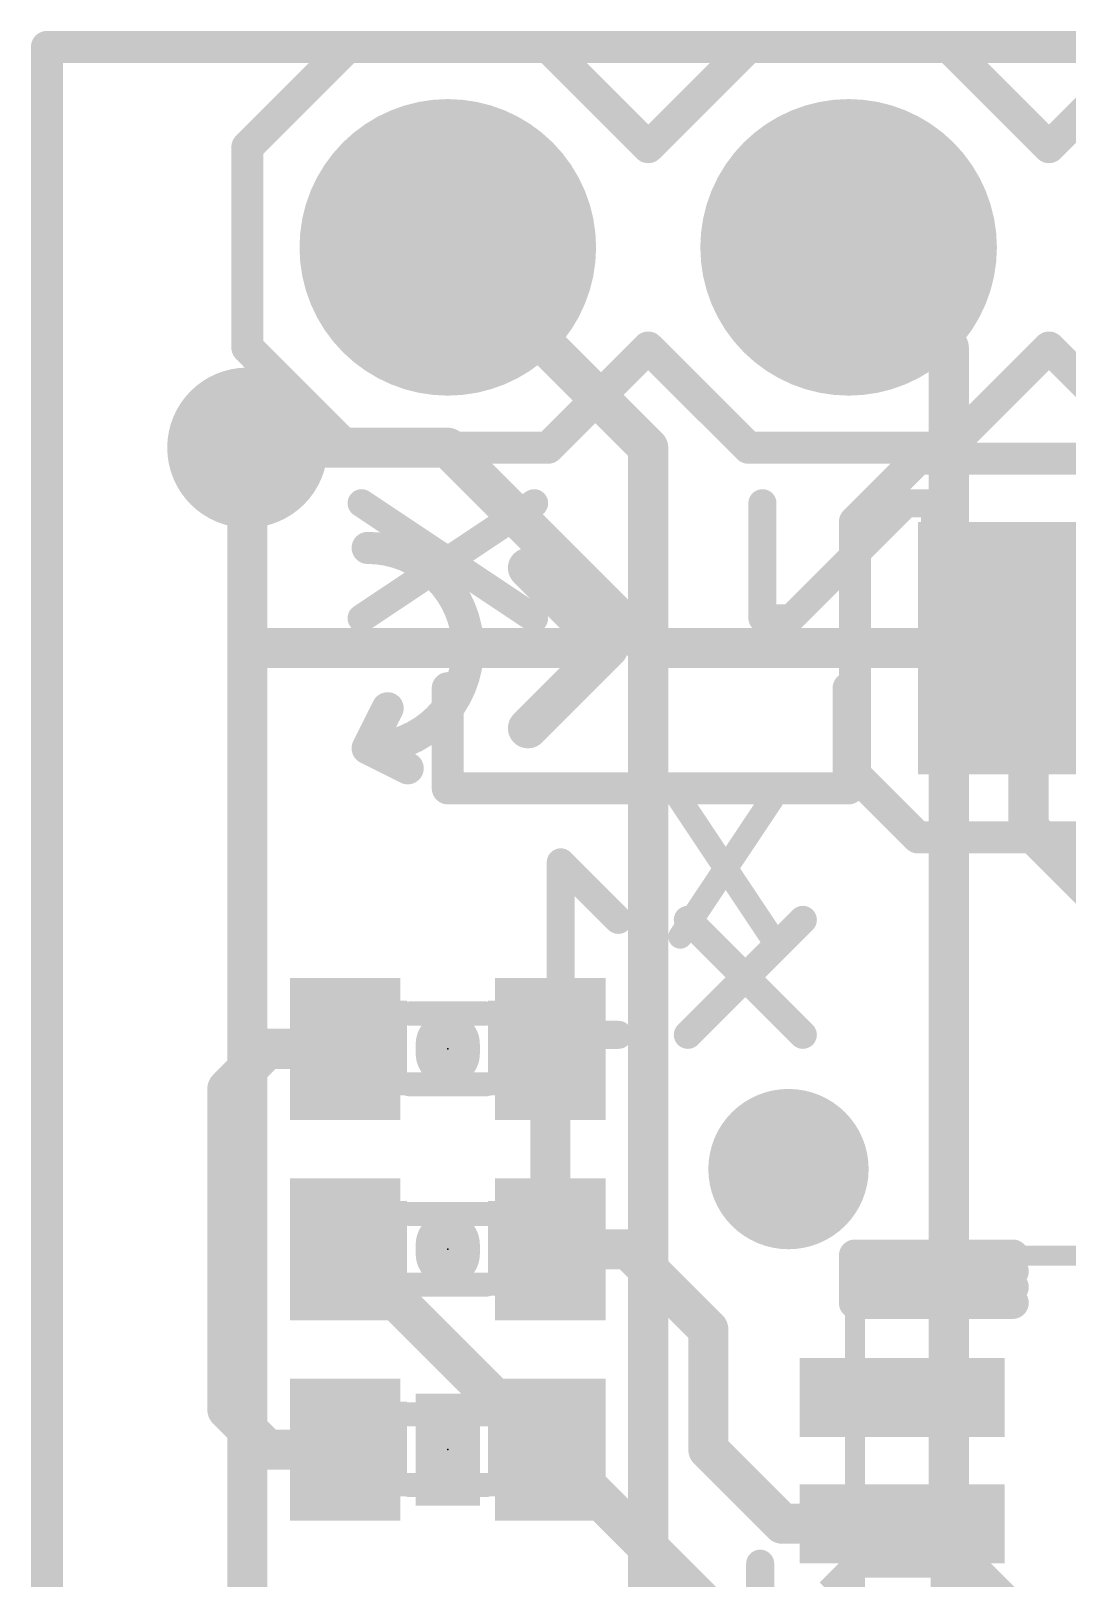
# Model space of a CAD drawing. Extents: x -0.1 to 16.2, y -0.1 to 27.9.
# Drawn here: x -0.1 to 6.46, y 8.08 to 17.88 of the extents above; entities that cross this region are included whole.
import ezdxf

# ---------------------------------------------------------------- set-up
doc = ezdxf.new("R2010")
doc.units = 0
for name, color, linetype in [('1', 12, 'CONTINUOUS'), ('16', 132, 'CONTINUOUS'), ('17', 110, 'CONTINUOUS'), ('18', 110, 'CONTINUOUS'), ('20', 53, 'CONTINUOUS'), ('21', 41, 'CONTINUOUS'), ('22', 40, 'CONTINUOUS'), ('23', 53, 'CONTINUOUS'), ('51', 53, 'CONTINUOUS')]:
    doc.layers.add(name, color=color, linetype=linetype)

# ---------------------------------------------------------------- blocks, each defined once
blk = doc.blocks.new('RECT')
blk.add_solid([(-0.5, -0.5), (0.5, -0.5), (-0.5, 0.5), (0.5, 0.5)])
blk = doc.blocks.new('ROUNDP')
at = {"const_width": 0.5}
blk.add_lwpolyline([(0, -0.25, 1), (0, 0.25, 1), (0, -0.25)], format="xyb", dxfattribs=at)
blk = doc.blocks.new('ROUNDV')
at = {"const_width": 0.5}
blk.add_lwpolyline([(0, -0.25, 1), (0, 0.25, 1), (0, -0.25)], format="xyb", dxfattribs=at)

msp = doc.modelspace()

# ---------------------------------------------------------------- linework, layer by layer
at = {"layer": '1'}
for points, const_width in [([(0, 17.78), (15.24, 17.78)], 0.2032), ([(0, 0), (0, 17.78)], 0.2032), ([(1.27, 15.24), (2.54, 15.24)], 0.254), ([(2.54, 15.24), (3.81, 13.97)], 0.254), ([(3.81, 13.97), (6.22, 13.97)], 0.254), ([(6.22, 13.97), (6.22, 12.83)], 0.254), ([(6.22, 12.83), (6.97, 12.08)], 0.254), ([(1.143, 11.176), (1.397, 11.43)], 0.254), ([(1.397, 11.43), (1.89, 11.43)], 0.254), ([(3.19, 10.16), (3.19, 11.43)], 0.254), ([(1.143, 9.144), (1.143, 11.176)], 0.254), ([(3.16, 8.89), (1.89, 10.16)], 0.254), ([(3.683, 10.16), (3.19, 10.16)], 0.254), ([(4.191, 9.652), (3.683, 10.16)], 0.254), ([(4.191, 9.652), (4.191, 8.89)], 0.254), ([(1.397, 8.89), (1.143, 9.144)], 0.254), ([(1.89, 8.89), (1.397, 8.89)], 0.254), ([(3.19, 8.89), (3.16, 8.89)], 0.254), ([(3.19, 8.89), (4.46, 7.62)], 0.254), ([(4.191, 8.89), (4.661, 8.42)], 0.254), ([(4.661, 8.42), (5.42, 8.42)], 0.254)]:
    msp.add_lwpolyline(points, dxfattribs=dict(at, const_width=const_width))
for points, const_width in [([(0, 17.8308, 1), (0, 17.7292)], 0.1016), ([(0.0508, 17.78, 1), (-0.0508, 17.78)], 0.1016), ([(1.27, 15.3035, 1), (1.27, 15.1765)], 0.127), ([(2.5849, 15.2849, 1), (2.4951, 15.1951)], 0.127), ([(2.54, 15.1765, 1), (2.54, 15.3035)], 0.127), ([(3.81, 14.0335, 1), (3.81, 13.9065)], 0.127), ([(3.7651, 13.9251, 1), (3.8549, 14.0149)], 0.127), ([(6.2835, 13.97, 1), (6.1565, 13.97)], 0.127), ([(6.22, 13.9065, 1), (6.22, 14.0335)], 0.127), ([(6.2649, 12.8749, 1), (6.1751, 12.7851)], 0.127), ([(6.1565, 12.83, 1), (6.2835, 12.83)], 0.127), ([(1.397, 11.4935, 1), (1.397, 11.3665)], 0.127), ([(1.4419, 11.3851, 1), (1.3521, 11.4749)], 0.127), ([(1.89, 11.3665, 1), (1.89, 11.4935)], 0.127), ([(3.2535, 11.43, 1), (3.1265, 11.43)], 0.127), ([(1.2065, 11.176, 1), (1.0795, 11.176)], 0.127), ([(1.0981, 11.2209, 1), (1.1879, 11.1311)], 0.127), ([(1.9349, 10.2049, 1), (1.8451, 10.1151)], 0.127), ([(3.19, 10.2235, 1), (3.19, 10.0965)], 0.127), ([(3.1265, 10.16, 1), (3.2535, 10.16)], 0.127), ([(3.7279, 10.2049, 1), (3.6381, 10.1151)], 0.127), ([(3.683, 10.0965, 1), (3.683, 10.2235)], 0.127), ([(4.2545, 9.652, 1), (4.1275, 9.652)], 0.127), ([(4.1461, 9.6071, 1), (4.2359, 9.6969)], 0.127), ([(1.1879, 9.1889, 1), (1.0981, 9.0991)], 0.127), ([(1.0795, 9.144, 1), (1.2065, 9.144)], 0.127), ([(1.397, 8.9535, 1), (1.397, 8.8265)], 0.127), ([(1.3521, 8.8451, 1), (1.4419, 8.9349)], 0.127), ([(1.89, 8.8265, 1), (1.89, 8.9535)], 0.127), ([(3.16, 8.9535, 1), (3.16, 8.8265)], 0.127), ([(3.1151, 8.8451, 1), (3.2049, 8.9349)], 0.127), ([(3.2349, 8.9349, 1), (3.1451, 8.8451)], 0.127), ([(3.19, 8.8265, 1), (3.19, 8.9535)], 0.127), ([(4.2359, 8.9349, 1), (4.1461, 8.8451)], 0.127), ([(4.1275, 8.89, 1), (4.2545, 8.89)], 0.127), ([(4.661, 8.4835, 1), (4.661, 8.3565)], 0.127), ([(5.42, 8.3565, 1), (5.42, 8.4835)], 0.127), ([(4.6161, 8.3751, 1), (4.7059, 8.4649)], 0.127)]:
    msp.add_lwpolyline(points, format="xyb", dxfattribs=dict(at, const_width=const_width))
at = {"layer": '16'}
for points, const_width in [([(0, 17.78), (15.24, 17.78)], 0.2032), ([(0, 0), (0, 17.78)], 0.2032), ([(3.81, 15.24), (2.54, 16.51)], 0.254), ([(5.715, 15.875), (5.08, 16.51)], 0.254), ([(5.715, 8.255), (5.715, 15.875)], 0.254), ([(1.27, 2.54), (1.27, 15.24)], 0.254), ([(3.81, 6.35), (3.81, 15.24)], 0.254), ([(6.985, 6.985), (5.715, 8.255)], 0.254)]:
    msp.add_lwpolyline(points, dxfattribs=dict(at, const_width=const_width))
for points, const_width in [([(0, 17.8308, 1), (0, 17.7292)], 0.1016), ([(0.0508, 17.78, 1), (-0.0508, 17.78)], 0.1016), ([(2.5849, 16.5549, 1), (2.4951, 16.4651)], 0.127), ([(5.1249, 16.5549, 1), (5.0351, 16.4651)], 0.127), ([(5.7785, 15.875, 1), (5.6515, 15.875)], 0.127), ([(5.6701, 15.8301, 1), (5.7599, 15.9199)], 0.127), ([(1.3335, 15.24, 1), (1.2065, 15.24)], 0.127), ([(3.8735, 15.24, 1), (3.7465, 15.24)], 0.127), ([(3.7651, 15.1951, 1), (3.8549, 15.2849)], 0.127), ([(5.7599, 8.2999, 1), (5.6701, 8.2101)], 0.127), ([(5.6515, 8.255, 1), (5.7785, 8.255)], 0.127)]:
    msp.add_lwpolyline(points, format="xyb", dxfattribs=dict(at, const_width=const_width))
at = {"layer": '20', "const_width": 0.2032}
for points in [[(15.24, 17.78), (0, 17.78)], [(0, 17.78), (0, 0)]]:
    msp.add_lwpolyline(points, dxfattribs=at)
at = {"layer": '20', "const_width": 0.1016}
for points in [[(0, 17.8308, 1), (0, 17.7292)], [(0.0508, 17.78, 1), (-0.0508, 17.78)]]:
    msp.add_lwpolyline(points, format="xyb", dxfattribs=at)
at = {"layer": '21'}
for points, const_width in [([(1.27, 17.145), (1.905, 17.78)], 0.2032), ([(1.905, 17.78), (3.175, 17.78)], 0.2032), ([(3.175, 17.78), (3.81, 17.145)], 0.2032), ([(3.81, 17.145), (4.445, 17.78)], 0.2032), ([(4.445, 17.78), (5.715, 17.78)], 0.2032), ([(6.35, 17.145), (5.715, 17.78)], 0.2032), ([(6.35, 17.145), (6.985, 17.78)], 0.2032), ([(1.27, 15.875), (1.27, 17.145)], 0.2032), ([(1.905, 15.24), (1.27, 15.875)], 0.2032), ([(3.81, 15.875), (3.175, 15.24)], 0.2032), ([(4.445, 15.24), (3.81, 15.875)], 0.2032), ([(5.715, 15.24), (6.35, 15.875)], 0.2032), ([(6.985, 15.24), (6.35, 15.875)], 0.2032), ([(3.175, 15.24), (1.905, 15.24)], 0.2032), ([(5.715, 15.24), (4.445, 15.24)], 0.2032), ([(5.52, 15.17), (5.12, 14.77)], 0.2032), ([(6.62, 15.17), (5.52, 15.17)], 0.2032), ([(5.12, 14.77), (5.12, 13.17)], 0.2032), ([(3.556, 13.97), (3.048, 14.478)], 0.254), ([(1.397, 13.97), (3.556, 13.97)], 0.254), ([(3.556, 13.97), (3.048, 13.462)], 0.254), ([(2.032, 13.335), (2.159, 13.589)], 0.2032), ([(2.032, 13.335), (2.286, 13.208)], 0.2032), ([(5.12, 13.17), (5.52, 12.77)], 0.2032), ([(4.0132, 13.0055), (4.5894, 12.1412)], 0.1524), ([(4.5894, 13.0055), (4.0132, 12.1412)], 0.1524), ([(5.52, 12.77), (6.62, 12.77)], 0.2032), ([(2.54, 11.3995), (2.54, 11.4605)], 0.4064), ([(2.54, 10.1295), (2.54, 10.1905)], 0.4064), ([(5.12, 10.02), (5.12, 10.12)], 0.2032), ([(5.12, 10.12), (6.12, 10.12)], 0.2032), ([(5.12, 9.92), (5.12, 10.02)], 0.2032), ([(5.12, 10.02), (6.12, 10.02)], 0.2032), ([(5.12, 9.82), (5.12, 9.92)], 0.2032), ([(5.12, 9.92), (6.12, 9.92)], 0.2032), ([(5.12, 9.82), (6.12, 9.82)], 0.2032)]:
    msp.add_lwpolyline(points, dxfattribs=dict(at, const_width=const_width))
for points, const_width in [([(1.905, 17.8308, 1), (1.905, 17.7292)], 0.1016), ([(1.9409, 17.7441, 1), (1.8691, 17.8159)], 0.1016), ([(3.2109, 17.8159, 1), (3.1391, 17.7441)], 0.1016), ([(3.175, 17.7292, 1), (3.175, 17.8308)], 0.1016), ([(4.445, 17.8308, 1), (4.445, 17.7292)], 0.1016), ([(4.4809, 17.7441, 1), (4.4091, 17.8159)], 0.1016), ([(5.7509, 17.8159, 1), (5.6791, 17.7441)], 0.1016), ([(5.715, 17.7292, 1), (5.715, 17.8308)], 0.1016), ([(1.3208, 17.145, 1), (1.2192, 17.145)], 0.1016), ([(1.2341, 17.1809, 1), (1.3059, 17.1091)], 0.1016), ([(3.7741, 17.1809, 1), (3.8459, 17.1091)], 0.1016), ([(3.7741, 17.1091, 1), (3.8459, 17.1809)], 0.1016), ([(6.3141, 17.1809, 1), (6.3859, 17.1091)], 0.1016), ([(6.3141, 17.1091, 1), (6.3859, 17.1809)], 0.1016), ([(1.3059, 15.9109, 1), (1.2341, 15.8391)], 0.1016), ([(1.2192, 15.875, 1), (1.3208, 15.875)], 0.1016), ([(3.8459, 15.9109, 1), (3.7741, 15.8391)], 0.1016), ([(3.8459, 15.8391, 1), (3.7741, 15.9109)], 0.1016), ([(6.3859, 15.9109, 1), (6.3141, 15.8391)], 0.1016), ([(6.3859, 15.8391, 1), (6.3141, 15.9109)], 0.1016), ([(1.905, 15.2908, 1), (1.905, 15.1892)], 0.1016), ([(1.8691, 15.2041, 1), (1.9409, 15.2759)], 0.1016), ([(3.1391, 15.2759, 1), (3.2109, 15.2041)], 0.1016), ([(3.175, 15.1892, 1), (3.175, 15.2908)], 0.1016), ([(4.445, 15.2908, 1), (4.445, 15.1892)], 0.1016), ([(4.4091, 15.2041, 1), (4.4809, 15.2759)], 0.1016), ([(5.6791, 15.2759, 1), (5.7509, 15.2041)], 0.1016), ([(5.715, 15.1892, 1), (5.715, 15.2908)], 0.1016), ([(5.52, 15.2208, 1), (5.52, 15.1192)], 0.1016), ([(5.5559, 15.1341, 1), (5.4841, 15.2059)], 0.1016), ([(5.1708, 14.77, 1), (5.0692, 14.77)], 0.1016), ([(5.0841, 14.8059, 1), (5.1559, 14.7341)], 0.1016), ([(2.032, 13.335, 1), (2.032, 14.605)], 0.2032), ([(2.032, 14.6558, 1), (2.032, 14.5542)], 0.1016), ([(3.0929, 14.5229, 1), (3.0031, 14.4331)], 0.127), ([(1.397, 14.0335, 1), (1.397, 13.9065)], 0.127), ([(3.6009, 13.9251, 1), (3.5111, 14.0149)], 0.127), ([(3.5111, 13.9251, 1), (3.6009, 14.0149)], 0.127), ([(3.556, 13.9065, 1), (3.556, 14.0335)], 0.127), ([(2.2044, 13.5663, 1), (2.1136, 13.6117)], 0.1016), ([(3.0031, 13.5069, 1), (3.0929, 13.4171)], 0.127), ([(2.032, 13.3858, 1), (2.032, 13.2842)], 0.1016), ([(2.0547, 13.3804, 1), (2.0093, 13.2896)], 0.1016), ([(1.9866, 13.3577, 1), (2.0774, 13.3123)], 0.1016), ([(2.2633, 13.1626, 1), (2.3087, 13.2534)], 0.1016), ([(5.1559, 13.2059, 1), (5.0841, 13.1341)], 0.1016), ([(5.0692, 13.17, 1), (5.1708, 13.17)], 0.1016), ([(4.0449, 13.0267, 1), (3.9815, 12.9844)], 0.0762), ([(4.6211, 12.9844, 1), (4.5577, 13.0267)], 0.0762), ([(5.52, 12.8208, 1), (5.52, 12.7192)], 0.1016), ([(5.4841, 12.7341, 1), (5.5559, 12.8059)], 0.1016), ([(3.9815, 12.1623, 1), (4.0449, 12.1201)], 0.0762), ([(4.5577, 12.1201, 1), (4.6211, 12.1623)], 0.0762), ([(2.6416, 11.4605, 1), (2.4384, 11.4605)], 0.2032), ([(2.4384, 11.3995, 1), (2.6416, 11.3995)], 0.2032), ([(2.6416, 10.1905, 1), (2.4384, 10.1905)], 0.2032), ([(2.4384, 10.1295, 1), (2.6416, 10.1295)], 0.2032), ([(5.1708, 10.12, 1), (5.0692, 10.12)], 0.1016), ([(5.12, 10.1708, 1), (5.12, 10.0692)], 0.1016), ([(6.12, 10.0692, 1), (6.12, 10.1708)], 0.1016), ([(5.1708, 10.02, 1), (5.0692, 10.02)], 0.1016), ([(5.12, 10.0708, 1), (5.12, 9.9692)], 0.1016), ([(6.12, 9.9692, 1), (6.12, 10.0708)], 0.1016), ([(5.0692, 10.02, 1), (5.1708, 10.02)], 0.1016), ([(5.1708, 9.92, 1), (5.0692, 9.92)], 0.1016), ([(5.12, 9.9708, 1), (5.12, 9.8692)], 0.1016), ([(6.12, 9.8692, 1), (6.12, 9.9708)], 0.1016), ([(5.0692, 9.92, 1), (5.1708, 9.92)], 0.1016), ([(5.12, 9.8708, 1), (5.12, 9.7692)], 0.1016), ([(6.12, 9.7692, 1), (6.12, 9.8708)], 0.1016), ([(5.0692, 9.82, 1), (5.1708, 9.82)], 0.1016)]:
    msp.add_lwpolyline(points, format="xyb", dxfattribs=dict(at, const_width=const_width))
at = {"layer": '22'}
for points, const_width in [([(3.087, 14.1595), (1.9939, 14.8883)], 0.1778), ([(3.087, 14.8883), (1.9939, 14.1595)], 0.1778), ([(4.5339, 14.1595), (4.5339, 14.8883)], 0.1778), ([(5.4448, 14.8883), (4.7161, 14.1595)], 0.1778), ([(5.627, 14.8883), (5.4448, 14.8883)], 0.1778), ([(5.627, 14.1595), (5.627, 14.8883)], 0.1778), ([(4.7161, 14.1595), (4.5339, 14.1595)], 0.1778), ([(2.54, 13.716), (2.54, 13.081)], 0.2032), ([(5.08, 13.716), (5.08, 13.081)], 0.2032), ([(5.08, 13.081), (2.54, 13.081)], 0.2032), ([(3.6205, 12.2477), (3.2561, 12.612)], 0.1778), ([(3.2561, 12.612), (3.2561, 11.5189)], 0.1778), ([(4.7899, 12.2477), (4.0611, 11.5189)], 0.1778), ([(4.7899, 11.5189), (4.0611, 12.2477)], 0.1778), ([(3.6205, 11.5189), (2.8917, 11.5189)], 0.1778), ([(3.7909, 7.9848), (3.7909, 8.167)], 0.1778), ([(4.5196, 8.167), (4.5196, 7.9848)], 0.1778), ([(5.1425, 8.167), (4.9603, 7.9848)], 0.1778), ([(5.689, 8.167), (5.1425, 8.167)], 0.1778), ([(5.689, 7.0739), (5.689, 8.167)], 0.1778)]:
    msp.add_lwpolyline(points, dxfattribs=dict(at, const_width=const_width))
for points, const_width in [([(2.0186, 14.9252, 1), (1.9692, 14.8513)], 0.0889), ([(3.1117, 14.8513, 1), (3.0624, 14.9252)], 0.0889), ([(4.5784, 14.8883, 1), (4.4894, 14.8883)], 0.0889), ([(5.4448, 14.9327, 1), (5.4448, 14.8438)], 0.0889), ([(5.4763, 14.8568, 1), (5.4134, 14.9197)], 0.0889), ([(5.6715, 14.8883, 1), (5.5826, 14.8883)], 0.0889), ([(5.627, 14.8438, 1), (5.627, 14.9327)], 0.0889), ([(1.9692, 14.1965, 1), (2.0186, 14.1225)], 0.0889), ([(3.0624, 14.1225, 1), (3.1117, 14.1965)], 0.0889), ([(4.5339, 14.204, 1), (4.5339, 14.1151)], 0.0889), ([(4.6847, 14.1909, 1), (4.7475, 14.1281)], 0.0889), ([(4.7161, 14.1151, 1), (4.7161, 14.204)], 0.0889), ([(4.4894, 14.1595, 1), (4.5784, 14.1595)], 0.0889), ([(5.5826, 14.1595, 1), (5.6715, 14.1595)], 0.0889), ([(2.5908, 13.716, 1), (2.4892, 13.716)], 0.1016), ([(5.1308, 13.716, 1), (5.0292, 13.716)], 0.1016), ([(2.54, 13.1318, 1), (2.54, 13.0302)], 0.1016), ([(5.08, 13.0302, 1), (5.08, 13.1318)], 0.1016), ([(2.4892, 13.081, 1), (2.5908, 13.081)], 0.1016), ([(5.0292, 13.081, 1), (5.1308, 13.081)], 0.1016), ([(3.2876, 12.6435, 1), (3.2247, 12.5806)], 0.0889), ([(3.3006, 12.612, 1), (3.2117, 12.612)], 0.0889), ([(3.5891, 12.2162, 1), (3.6519, 12.2791)], 0.0889), ([(4.0926, 12.2791, 1), (4.0297, 12.2162)], 0.0889), ([(4.8213, 12.2162, 1), (4.7585, 12.2791)], 0.0889), ([(2.8917, 11.5633, 1), (2.8917, 11.4745)], 0.0889), ([(3.6205, 11.4745, 1), (3.6205, 11.5633)], 0.0889), ([(4.0297, 11.5503, 1), (4.0926, 11.4875)], 0.0889), ([(4.7585, 11.4875, 1), (4.8213, 11.5503)], 0.0889), ([(3.2117, 11.5189, 1), (3.3006, 11.5189)], 0.0889), ([(3.8353, 8.167, 1), (3.7464, 8.167)], 0.0889), ([(4.5641, 8.167, 1), (4.4752, 8.167)], 0.0889), ([(5.1425, 8.2115, 1), (5.1425, 8.1226)], 0.0889), ([(5.1739, 8.1356, 1), (5.111, 8.1985)], 0.0889), ([(5.7335, 8.167, 1), (5.6446, 8.167)], 0.0889), ([(5.689, 8.1226, 1), (5.689, 8.2115)], 0.0889)]:
    msp.add_lwpolyline(points, format="xyb", dxfattribs=dict(at, const_width=const_width))
at = {"layer": '23'}
for p in [(2.54, 11.43), (2.54, 10.16), (2.54, 8.89)]:
    msp.add_point(p, dxfattribs=at)
at = {"layer": '51'}
for points, const_width in [([(2.295, 11.654), (2.785, 11.654)], 0.1524), ([(2.785, 11.206), (2.295, 11.206)], 0.1524), ([(2.295, 10.384), (2.785, 10.384)], 0.1524), ([(5.12, 10.12), (10.12, 10.12)], 0.127), ([(5.12, 10.12), (5.12, 5.12)], 0.127), ([(2.785, 9.936), (2.295, 9.936)], 0.1524), ([(2.295, 9.114), (2.785, 9.114)], 0.1524), ([(2.785, 8.666), (2.295, 8.666)], 0.1524)]:
    msp.add_lwpolyline(points, dxfattribs=dict(at, const_width=const_width))
for points, const_width in [([(2.295, 11.6921, 1), (2.295, 11.6159)], 0.0762), ([(2.785, 11.6159, 1), (2.785, 11.6921)], 0.0762), ([(2.295, 11.2441, 1), (2.295, 11.1679)], 0.0762), ([(2.785, 11.1679, 1), (2.785, 11.2441)], 0.0762), ([(2.295, 10.4221, 1), (2.295, 10.3459)], 0.0762), ([(2.785, 10.3459, 1), (2.785, 10.4221)], 0.0762), ([(5.12, 10.1518, 1), (5.12, 10.0883)], 0.0635), ([(5.1517, 10.12, 1), (5.0883, 10.12)], 0.0635), ([(2.295, 9.9741, 1), (2.295, 9.8979)], 0.0762), ([(2.785, 9.8979, 1), (2.785, 9.9741)], 0.0762), ([(2.295, 9.1521, 1), (2.295, 9.0759)], 0.0762), ([(2.785, 9.0759, 1), (2.785, 9.1521)], 0.0762), ([(2.295, 8.7041, 1), (2.295, 8.6279)], 0.0762), ([(2.785, 8.6279, 1), (2.785, 8.7041)], 0.0762)]:
    msp.add_lwpolyline(points, format="xyb", dxfattribs=dict(at, const_width=const_width))

# ---------------------------------------------------------------- block references
at = {"layer": '1'}
for p, xscale, yscale, rotation in [((6.22, 13.97), 1.6, 1.4, 270), ((1.89, 11.43), 0.7, 0.9, 180), ((3.19, 11.43), 0.7, 0.9, 180), ((1.89, 10.16), 0.7, 0.9, 180), ((3.19, 10.16), 0.7, 0.9, 180), ((1.89, 8.89), 0.7, 0.9, 180), ((3.19, 8.89), 0.7, 0.9, 180)]:
    msp.add_blockref('RECT', p, dxfattribs=dict(at, xscale=xscale, yscale=yscale, rotation=rotation))
at = {"layer": '1', "xscale": 1.3, "yscale": 0.5}
for p in [(5.42, 9.22), (5.42, 8.42)]:
    msp.add_blockref('RECT', p, dxfattribs=at)
at = {"layer": '17', "xscale": 1.8796, "yscale": 1.8796, "rotation": 270}
for p in [(2.54, 16.51), (2.54, 16.51), (5.08, 16.51), (5.08, 16.51)]:
    msp.add_blockref('ROUNDP', p, dxfattribs=at)
at = {"layer": '18', "xscale": 1.016, "yscale": 1.016}
for p in [(1.27, 15.24), (1.27, 15.24), (4.699, 10.668), (4.699, 10.668)]:
    msp.add_blockref('ROUNDV', p, dxfattribs=at)
at = {"layer": '21', "xscale": 0.4064, "yscale": 0.7112, "rotation": 180}
msp.add_blockref('RECT', (2.54, 8.89), dxfattribs=at)
at = {"layer": '51', "rotation": 180}
for p, xscale, yscale in [((2.54, 16.51), 0.508, 0.508), ((5.08, 16.51), 0.508, 0.508), ((2.1312, 11.4349), 0.3, 0.5999), ((2.944, 11.4349), 0.3, 0.5999), ((2.1312, 10.1649), 0.3, 0.5999), ((2.944, 10.1649), 0.3, 0.5999), ((2.1312, 8.8948), 0.3, 0.5999), ((2.944, 8.8948), 0.3, 0.5999)]:
    msp.add_blockref('RECT', p, dxfattribs=dict(at, xscale=xscale, yscale=yscale))

doc.saveas('drawing.dxf')
